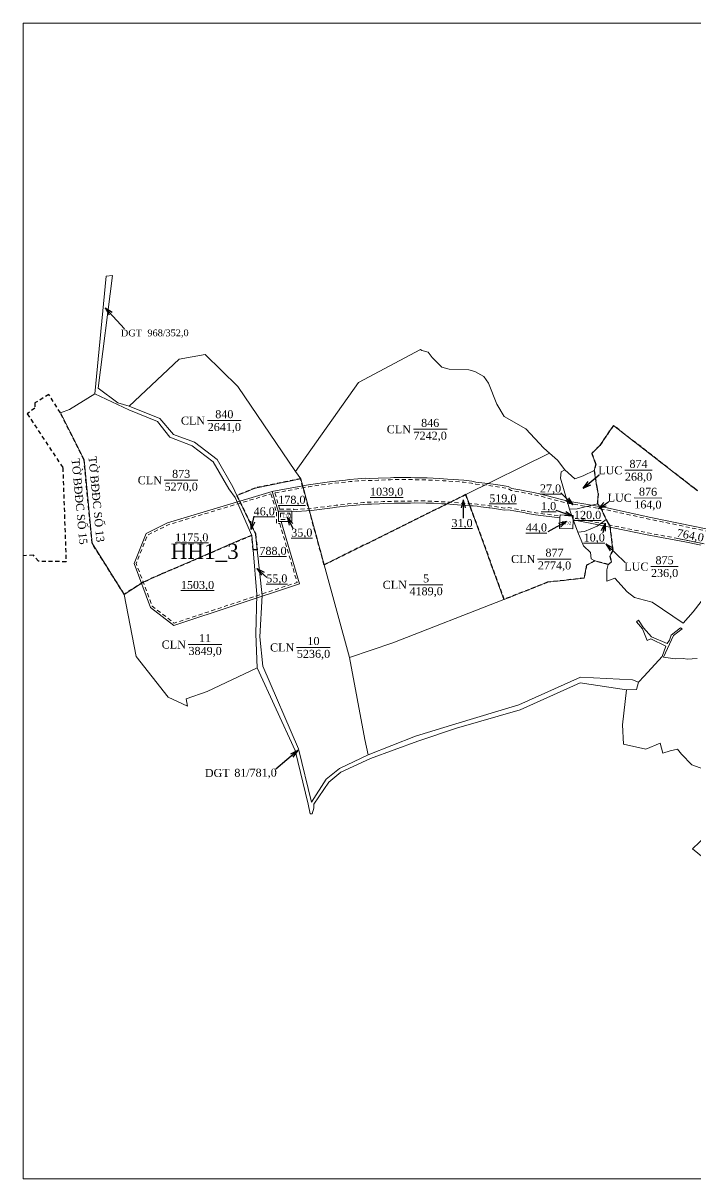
# Model space of a CAD drawing. Header units: metres. Extents: x 547556 to 548386, y 1840686 to 1841263.
# Drawn here: x 547556 to 547893, y 1840686 to 1841263 of the extents above; entities that cross this region are included whole.
import ezdxf
from ezdxf.enums import TextEntityAlignment as Align

# ---------------------------------------------------------------- set-up
doc = ezdxf.new("R2010")
doc.units = ezdxf.units.M
doc.header["$MEASUREMENT"] = 0
doc.linetypes.add('DGN Style 2', pattern=[3.355162, 2.013097, -1.342065])
for name, color, linetype, lineweight in [('Level 1', 7, 'Continuous', 0), ('Level 10', 7, 'Continuous', 0), ('Level 13', 7, 'Continuous', 0), ('Level 2', 7, 'Continuous', 0), ('Level 28', 7, 'Continuous', 0), ('Level 30', 7, 'Continuous', 0), ('Level 34', 7, 'Continuous', 0), ('Level 4', 7, 'Continuous', 0), ('Level 5', 7, 'Continuous', 0), ('Level 6', 7, 'Continuous', 0), ('Level 62', 7, 'Continuous', 0)]:
    doc.layers.add(name, color=color, linetype=linetype, lineweight=lineweight)
doc.styles.add('Style-Times New Roman', font='times.ttf')
doc.dimstyles.get("Standard").update_dxf_attribs({"dimtxt": 0.18, "dimasz": 0.18, "dimexe": 0.18, "dimexo": 0.0625, "dimgap": 0.09, "dimtad": 0, "dimtih": 1, "dimtoh": 1, "dimdec": 4, "dimzin": 0, "dimdsep": 46, "dimtxsty": 'Standard', "dimcen": 0.09, "dimadec": 0, "dimazin": 0, "dimtfac": 1, "dimtdec": 4, "dimtofl": 0, "dimtmove": 0, "dimatfit": 3, "dimfxl": 1, "dimtolj": 1, "dimtzin": 0, "dimarcsym": 0})

# ---------------------------------------------------------------- blocks, each defined once
blk = doc.blocks.new('N_THUA_20')
at = {"layer": 'Level 13', "color": 5, "linetype": 'Continuous', "lineweight": 0, "style": 'Style-Times New Roman'}
blk.add_text('81', height=2, rotation=356.756561, dxfattribs=at).set_placement((0.81619, -0.046253), align=Align.MIDDLE_RIGHT)
at = {"layer": 'Level 13', "color": 1, "linetype": 'Continuous', "lineweight": 0, "style": 'Style-Times New Roman'}
blk.add_text('/', height=2, rotation=356.756561, dxfattribs=at).set_placement((1.204567, -0.068262), align=Align.MIDDLE_CENTER)
at = {"layer": 'Level 2', "color": 3, "linetype": 'Continuous', "lineweight": 0, "style": 'Style-Times New Roman'}
blk.add_text('DGT ', height=2, rotation=356.756561, dxfattribs=at).set_placement((-2.60364, 0.147546), align=Align.MIDDLE_RIGHT)
at = {"layer": 'Level 4', "color": 1, "linetype": 'Continuous', "lineweight": 0, "style": 'Style-Times New Roman'}
blk.add_text('781,0', height=2, rotation=356.756561, dxfattribs=at).set_placement((1.592944, -0.090271), align=Align.MIDDLE_LEFT)
blk = doc.blocks.new('TerminatorOpen_0.5')
at = {"color": 0, "linetype": 'ByBlock', "lineweight": -2}
for q in [(-1, 0.25), (-1, 0), (-1, -0.25)]:
    blk.add_line((0, 0), q, dxfattribs=at)
blk = doc.blocks.new('N_THUA_21')
at = {"layer": 'Level 13', "color": 1, "linetype": 'Continuous', "lineweight": 0}
blk.add_line((-2.429253, 0), (5.980747, 0), dxfattribs=at)
at = {"layer": 'Level 13', "color": 5, "linetype": 'Continuous', "lineweight": 0, "style": 'Style-Times New Roman'}
blk.add_text('10', height=2, dxfattribs=at).set_placement((1.775747, 1.6), align=Align.MIDDLE_CENTER)
at = {"layer": 'Level 2', "color": 3, "linetype": 'Continuous', "lineweight": 0, "style": 'Style-Times New Roman'}
blk.add_text('CLN', height=2, dxfattribs=at).set_placement((-3.029253, 0), align=Align.MIDDLE_RIGHT)
at = {"layer": 'Level 4', "color": 1, "linetype": 'Continuous', "lineweight": 0, "style": 'Style-Times New Roman'}
blk.add_text('5236,0', height=2, dxfattribs=at).set_placement((1.775747, -1.6), align=Align.MIDDLE_CENTER)
blk = doc.blocks.new('N_THUA_22')
at = {"layer": 'Level 13', "color": 1, "linetype": 'Continuous', "lineweight": 0}
blk.add_line((-2.808082, 0), (5.601918, 0), dxfattribs=at)
at = {"layer": 'Level 13', "color": 5, "linetype": 'Continuous', "lineweight": 0, "style": 'Style-Times New Roman'}
blk.add_text('5', height=2, dxfattribs=at).set_placement((1.396918, 1.6), align=Align.MIDDLE_CENTER)
at = {"layer": 'Level 2', "color": 3, "linetype": 'Continuous', "lineweight": 0, "style": 'Style-Times New Roman'}
blk.add_text('CLN', height=2, dxfattribs=at).set_placement((-3.408082, 0), align=Align.MIDDLE_RIGHT)
at = {"layer": 'Level 4', "color": 1, "linetype": 'Continuous', "lineweight": 0, "style": 'Style-Times New Roman'}
blk.add_text('4189,0', height=2, dxfattribs=at).set_placement((1.396918, -1.6), align=Align.MIDDLE_CENTER)
blk = doc.blocks.new('N_THUA_23')
at = {"layer": 'Level 13', "color": 1, "linetype": 'Continuous', "lineweight": 0}
blk.add_line((-2.042545, 0), (6.367455, 0), dxfattribs=at)
at = {"layer": 'Level 13', "color": 5, "linetype": 'Continuous', "lineweight": 0, "style": 'Style-Times New Roman'}
blk.add_text('877', height=2, dxfattribs=at).set_placement((2.162455, 1.6), align=Align.MIDDLE_CENTER)
at = {"layer": 'Level 2', "color": 3, "linetype": 'Continuous', "lineweight": 0, "style": 'Style-Times New Roman'}
blk.add_text('CLN', height=2, dxfattribs=at).set_placement((-2.642545, 0), align=Align.MIDDLE_RIGHT)
at = {"layer": 'Level 4', "color": 1, "linetype": 'Continuous', "lineweight": 0, "style": 'Style-Times New Roman'}
blk.add_text('2774,0', height=2, dxfattribs=at).set_placement((2.162455, -1.6), align=Align.MIDDLE_CENTER)
blk = doc.blocks.new('N_THUA_24')
at = {"layer": 'Level 13', "color": 1, "linetype": 'Continuous', "lineweight": 0}
blk.add_line((-2.523386, 0), (5.886614, 0), dxfattribs=at)
at = {"layer": 'Level 13', "color": 5, "linetype": 'Continuous', "lineweight": 0, "style": 'Style-Times New Roman'}
blk.add_text('11', height=2, dxfattribs=at).set_placement((1.681614, 1.6), align=Align.MIDDLE_CENTER)
at = {"layer": 'Level 2', "color": 3, "linetype": 'Continuous', "lineweight": 0, "style": 'Style-Times New Roman'}
blk.add_text('CLN', height=2, dxfattribs=at).set_placement((-3.123386, 0), align=Align.MIDDLE_RIGHT)
at = {"layer": 'Level 4', "color": 1, "linetype": 'Continuous', "lineweight": 0, "style": 'Style-Times New Roman'}
blk.add_text('3849,0', height=2, dxfattribs=at).set_placement((1.681614, -1.6), align=Align.MIDDLE_CENTER)
blk = doc.blocks.new('N_THUA_25')
at = {"layer": 'Level 13', "color": 1, "linetype": 'Continuous', "lineweight": 0}
blk.add_line((-2.042545, 0), (6.367455, 0), dxfattribs=at)
at = {"layer": 'Level 13', "color": 5, "linetype": 'Continuous', "lineweight": 0, "style": 'Style-Times New Roman'}
blk.add_text('846', height=2, dxfattribs=at).set_placement((2.162455, 1.6), align=Align.MIDDLE_CENTER)
at = {"layer": 'Level 2', "color": 3, "linetype": 'Continuous', "lineweight": 0, "style": 'Style-Times New Roman'}
blk.add_text('CLN', height=2, dxfattribs=at).set_placement((-2.642545, 0), align=Align.MIDDLE_RIGHT)
at = {"layer": 'Level 4', "color": 1, "linetype": 'Continuous', "lineweight": 0, "style": 'Style-Times New Roman'}
blk.add_text('7242,0', height=2, dxfattribs=at).set_placement((2.162455, -1.6), align=Align.MIDDLE_CENTER)
blk = doc.blocks.new('N_THUA_26')
at = {"layer": 'Level 13', "color": 1, "linetype": 'Continuous', "lineweight": 0}
blk.add_line((-2.044529, 0), (6.365471, 0), dxfattribs=at)
at = {"layer": 'Level 13', "color": 5, "linetype": 'Continuous', "lineweight": 0, "style": 'Style-Times New Roman'}
blk.add_text('840', height=2, dxfattribs=at).set_placement((2.160471, 1.6), align=Align.MIDDLE_CENTER)
at = {"layer": 'Level 2', "color": 3, "linetype": 'Continuous', "lineweight": 0, "style": 'Style-Times New Roman'}
blk.add_text('CLN', height=2, dxfattribs=at).set_placement((-2.644529, 0), align=Align.MIDDLE_RIGHT)
at = {"layer": 'Level 4', "color": 1, "linetype": 'Continuous', "lineweight": 0, "style": 'Style-Times New Roman'}
blk.add_text('2641,0', height=2, dxfattribs=at).set_placement((2.160471, -1.6), align=Align.MIDDLE_CENTER)
blk = doc.blocks.new('N_THUA_27')
at = {"layer": 'Level 13', "color": 5, "linetype": 'Continuous', "lineweight": 0, "style": 'Style-Times New Roman'}
blk.add_text('968', height=1.7, rotation=300.417261, dxfattribs=at).set_placement((0.770326, -1.312083), align=Align.MIDDLE_RIGHT)
at = {"layer": 'Level 13', "color": 1, "linetype": 'Continuous', "lineweight": 0, "style": 'Style-Times New Roman'}
blk.add_text('/', height=1.7, rotation=300.417261, dxfattribs=at).set_placement((0.937909, -1.597524), align=Align.MIDDLE_CENTER)
at = {"layer": 'Level 2', "color": 3, "linetype": 'Continuous', "lineweight": 0, "style": 'Style-Times New Roman'}
blk.add_text('DGT ', height=1.7, rotation=300.417261, dxfattribs=at).set_placement((-1.540636, 2.624139), align=Align.MIDDLE_RIGHT)
at = {"layer": 'Level 4', "color": 1, "linetype": 'Continuous', "lineweight": 0, "style": 'Style-Times New Roman'}
blk.add_text('352,0', height=1.7, rotation=300.417261, dxfattribs=at).set_placement((1.105492, -1.882966), align=Align.MIDDLE_LEFT)
blk = doc.blocks.new('N_THUA_28')
at = {"layer": 'Level 13', "color": 1, "linetype": 'Continuous', "lineweight": 0}
blk.add_line((-2.042545, 0), (6.367455, 0), dxfattribs=at)
at = {"layer": 'Level 13', "color": 5, "linetype": 'Continuous', "lineweight": 0, "style": 'Style-Times New Roman'}
blk.add_text('873', height=2, dxfattribs=at).set_placement((2.162455, 1.6), align=Align.MIDDLE_CENTER)
at = {"layer": 'Level 2', "color": 3, "linetype": 'Continuous', "lineweight": 0, "style": 'Style-Times New Roman'}
blk.add_text('CLN', height=2, dxfattribs=at).set_placement((-2.642545, 0), align=Align.MIDDLE_RIGHT)
at = {"layer": 'Level 4', "color": 1, "linetype": 'Continuous', "lineweight": 0, "style": 'Style-Times New Roman'}
blk.add_text('5270,0', height=2, dxfattribs=at).set_placement((2.162455, -1.6), align=Align.MIDDLE_CENTER)
blk = doc.blocks.new('N_THUA_29')
at = {"layer": 'Level 13', "color": 1, "linetype": 'Continuous', "lineweight": 0}
blk.add_line((-0.811823, 0), (6.044177, 0), dxfattribs=at)
at = {"layer": 'Level 13', "color": 5, "linetype": 'Continuous', "lineweight": 0, "style": 'Style-Times New Roman'}
blk.add_text('875', height=2, dxfattribs=at).set_placement((2.616177, 1.6), align=Align.MIDDLE_CENTER)
at = {"layer": 'Level 2', "color": 3, "linetype": 'Continuous', "lineweight": 0, "style": 'Style-Times New Roman'}
blk.add_text('LUC', height=2, dxfattribs=at).set_placement((-1.411823, 0), align=Align.MIDDLE_RIGHT)
at = {"layer": 'Level 4', "color": 1, "linetype": 'Continuous', "lineweight": 0, "style": 'Style-Times New Roman'}
blk.add_text('236,0', height=2, dxfattribs=at).set_placement((2.616177, -1.6), align=Align.MIDDLE_CENTER)
blk = doc.blocks.new('N_THUA_30')
at = {"layer": 'Level 13', "color": 1, "linetype": 'Continuous', "lineweight": 0}
blk.add_line((-0.792938, -0.191725), (5.871031, 1.419563), dxfattribs=at)
at = {"layer": 'Level 13', "color": 5, "linetype": 'Continuous', "lineweight": 0, "style": 'Style-Times New Roman'}
blk.add_text('876', height=2, rotation=13.592724, dxfattribs=at).set_placement((2.163017, 2.169104), align=Align.MIDDLE_CENTER)
at = {"layer": 'Level 2', "color": 3, "linetype": 'Continuous', "lineweight": 0, "style": 'Style-Times New Roman'}
blk.add_text('LUC', height=2, rotation=13.592724, dxfattribs=at).set_placement((-1.376132, -0.332736), align=Align.MIDDLE_RIGHT)
at = {"layer": 'Level 4', "color": 1, "linetype": 'Continuous', "lineweight": 0, "style": 'Style-Times New Roman'}
blk.add_text('164,0', height=2, rotation=13.592724, dxfattribs=at).set_placement((2.915077, -0.941267), align=Align.MIDDLE_CENTER)
blk = doc.blocks.new('N_THUA_31')
at = {"layer": 'Level 13', "color": 1, "linetype": 'Continuous', "lineweight": 0}
blk.add_line((-0.81777, 0), (6.03823, 0), dxfattribs=at)
at = {"layer": 'Level 13', "color": 5, "linetype": 'Continuous', "lineweight": 0, "style": 'Style-Times New Roman'}
blk.add_text('874', height=2, dxfattribs=at).set_placement((2.61023, 1.6), align=Align.MIDDLE_CENTER)
at = {"layer": 'Level 2', "color": 3, "linetype": 'Continuous', "lineweight": 0, "style": 'Style-Times New Roman'}
blk.add_text('LUC', height=2, dxfattribs=at).set_placement((-1.41777, 0), align=Align.MIDDLE_RIGHT)
at = {"layer": 'Level 4', "color": 1, "linetype": 'Continuous', "lineweight": 0, "style": 'Style-Times New Roman'}
blk.add_text('268,0', height=2, dxfattribs=at).set_placement((2.61023, -1.6), align=Align.MIDDLE_CENTER)

msp = doc.modelspace()

# ---------------------------------------------------------------- linework, layer by layer
at = {"layer": 'Level 10', "color": 7, "lineweight": 0}
for p, q in [((547692.59, 1841039.15), (547723.95, 1841083.55)), ((547663.68, 1841081.54), (547692.59, 1841039.15)), ((547777.69, 1841027.52), (547819.47, 1841048.25)), ((547819.47, 1841048.25), (547823.36, 1841044.8)), ((547823.36, 1841044.8), (547827.06, 1841039.89)), ((547692.59, 1841039.15), (547695.15, 1841035.39)), ((547695.15, 1841035.39), (547706.88, 1840992.4)), ((547706.88, 1840992.4), (547777.69, 1841027.52)), ((547777.69, 1841027.52), (547796.63, 1840975.13)), ((547670.69, 1841007.16), (547671.31, 1841000)), ((547706.88, 1840992.4), (547719.52, 1840946.07)), ((547842.06, 1840994.38), (547848.79, 1840992.6)), ((547628.89, 1840926.25), (547638.52, 1840921.78))]:
    msp.add_line(p, q, dxfattribs=at)
at = {"layer": 'Level 10', "color": 30, "lineweight": 0, "flags": 128}
for points in [[(547592.31, 1841077.93), (547598, 1841136.72), (547601.19, 1841137.06), (547593.88, 1841080.69), (547603.7, 1841073.3), (547609.48, 1841071.75)], [(547592.31, 1841077.93), (547609.26, 1841069.96), (547623.59, 1841064.03), (547629.84, 1841056.2), (547640.93, 1841051.96), (547651.36, 1841043.97), (547659.28, 1841030.48), (547662.39, 1841026.02), (547670.69, 1841007.16)], [(547609.48, 1841071.75), (547624.76, 1841065.49), (547631.61, 1841057.56), (547642.12, 1841053.69), (547653.48, 1841045.06), (547661.23, 1841031.38), (547663.24, 1841027.13)], [(547671.31, 1841000), (547673.27, 1840977.6), (547672.64, 1840957.93), (547673.38, 1840941.03)], [(547673.42, 1841000), (547675.84, 1840977.17), (547674.78, 1840956.49), (547676.3, 1840941.88), (547694.12, 1840900.47), (547700.49, 1840873.85), (547707.91, 1840885.28), (547714.59, 1840890.7), (547728.82, 1840897.5)], [(547673.38, 1840941.03), (547692.35, 1840899.65), (547698.92, 1840872.91)], [(547701.64, 1840870.89), (547701.72, 1840872.82), (547709.25, 1840883.92), (547715.23, 1840888.81), (547730.07, 1840895.73), (547753.64, 1840904.3), (547772.94, 1840910.78), (547804.73, 1840919.96), (547834.72, 1840933.52), (547857.87, 1840930)], [(547728.82, 1840897.5), (547752.55, 1840906.86), (547772.68, 1840912.96), (547804.06, 1840922.56), (547834.95, 1840936.36), (547860.89, 1840934.89), (547863.85, 1840933.81)], [(547698.92, 1840872.91), (547699.89, 1840868.01), (547700.91, 1840867.97), (547701.64, 1840870.89)]]:
    msp.add_lwpolyline(points, dxfattribs=at)
at = {"layer": 'Level 10', "color": 7, "lineweight": 0, "flags": 128}
for points in [[(547723.95, 1841083.55), (547754.92, 1841100.07), (547755.65, 1841099.56), (547758.82, 1841098.76), (547760.75, 1841096.01), (547763.07, 1841093.65), (547765.59, 1841091.22), (547769.27, 1841090.24), (547779.12, 1841089.89), (547782.18, 1841089.04), (547786.57, 1841086.56), (547789.04, 1841083.21), (547793.14, 1841072.63), (547796.75, 1841066.6), (547807.58, 1841060.47), (547816.63, 1841050.76), (547819.47, 1841048.25)], [(547609.48, 1841071.75), (547634.43, 1841095.2), (547647.49, 1841097.45), (547663.68, 1841081.54)], [(547592.31, 1841077.93), (547579.58, 1841070.11), (547575.13, 1841068.39), (547586.91, 1841044.95), (547590.94, 1841003.24), (547606.94, 1840977.68)], [(547840.51, 1841048.08), (547844.53, 1841052.12), (547851.38, 1841062.07), (547856.91, 1841057.78), (547891.67, 1841030.7), (547893.45, 1841029.41)], [(547841.72, 1841039.5), (547842.58, 1841042.79), (547840.51, 1841048.08)], [(547663.24, 1841027.13), (547672.47, 1841030.8), (547695.15, 1841035.39)], [(547827.06, 1841039.89), (547825.21, 1841038.93), (547824.88, 1841035.68), (547829.5, 1841020.24)], [(547827.06, 1841039.89), (547832.06, 1841035.47), (547836.22, 1841036.87), (547841.72, 1841039.5)], [(547843.33, 1841022.83), (547843.78, 1841027.94), (547843.06, 1841031.29), (547841.72, 1841039.5)], [(547663.24, 1841027.13), (547672.59, 1841007.84), (547673.42, 1841000)], [(547829.5, 1841020.24), (547833.28, 1841020.4), (547843.33, 1841022.83)], [(547829.5, 1841020.24), (547830.91, 1841015.98), (547833.62, 1841008.82)], [(547843.33, 1841022.83), (547844.85, 1841021.25), (547847.66, 1841015.01)], [(547833.62, 1841008.82), (547836.96, 1841009.11), (547843.19, 1841011.82), (547847.66, 1841015.01)], [(547847.66, 1841015.01), (547849.5, 1841012.13), (547850.36, 1841005.06), (547851.12, 1840999.62), (547849.49, 1840996.78), (547850.34, 1840993.99), (547848.79, 1840992.6)], [(547606.94, 1840977.68), (547616.5, 1840983.7), (547625.05, 1840987.6), (547666.4, 1841005.55), (547670.69, 1841007.16)], [(547833.62, 1841008.82), (547836.47, 1841001.92), (547839.99, 1840998.58), (547840.28, 1840995.5), (547842.06, 1840994.38)], [(547671.31, 1841000), (547671.32, 1841000), (547673.42, 1841000)], [(547796.63, 1840975.13), (547796.78, 1840975.19), (547818.47, 1840983.69), (547836.68, 1840985.8), (547837.97, 1840992.22), (547842.06, 1840994.38)], [(547906.55, 1840988.8), (547891.28, 1840969), (547886.21, 1840963.28), (547870.78, 1840973.85), (547866.89, 1840974.78), (547861.9, 1840976.05), (547858.18, 1840978.93), (547852.05, 1840985.69), (547848.11, 1840984.35), (547848.15, 1840989.94), (547848.79, 1840992.6)], [(547606.94, 1840977.68), (547613.01, 1840946.67), (547628.89, 1840926.25)], [(547719.52, 1840946.07), (547741.13, 1840953.39), (547796.63, 1840975.13)], [(547863.85, 1840933.81), (547866.73, 1840936.87), (547875.7, 1840946.55), (547877.61, 1840951.76), (547870.03, 1840955.46), (547868.24, 1840954.59), (547865.96, 1840960.49), (547862.87, 1840963.92), (547863.95, 1840964.82), (547866.34, 1840960.98), (547870.37, 1840956.41), (547878.27, 1840953.19), (547879.41, 1840954.79), (547880.24, 1840957.26), (547884.82, 1840960.89), (547885.72, 1840960.43), (547881.39, 1840957.14), (547876.36, 1840946.33), (547882.18, 1840945.39), (547886.45, 1840945.56), (547888.17, 1840945.26), (547893.21, 1840945.6)], [(547719.52, 1840946.07), (547727.19, 1840905.15), (547728.82, 1840897.5)], [(547638.52, 1840921.78), (547637.96, 1840925.42), (547648.35, 1840929.14), (547673.38, 1840941.03)], [(547857.87, 1840930), (547862.88, 1840930.22), (547863.85, 1840933.81)], [(547901.15, 1840888.6), (547890.6, 1840892.56), (547885.31, 1840897.79), (547883.32, 1840900.31), (547879.76, 1840899.52), (547876.05, 1840898.36), (547874.72, 1840903.32), (547867.56, 1840900.29), (547856.38, 1840902.88), (547855.86, 1840912.45), (547857.87, 1840930)], [(547898.84, 1840843.98), (547890.8, 1840850.51), (547901.39, 1840860.57)]]:
    msp.add_lwpolyline(points, dxfattribs=at)
at = {"layer": 'Level 30', "color": 5, "linetype": 'Continuous', "lineweight": 0}
msp.add_line((547680.9581, 1841029.1309), (547684.0003, 1841018.8277), dxfattribs=at)
at = {"layer": 'Level 30', "color": 5, "linetype": 'Continuous', "lineweight": 0, "flags": 128}
for points in [[(547680.9581, 1841029.1309), (547681.6149, 1841029.2516), (547699.037, 1841032.4523), (547709.4906, 1841033.9108), (547717.515, 1841034.8083), (547719.5462, 1841035.0096), (547723.6125, 1841035.3714), (547727.6833, 1841035.679), (547729.7384, 1841035.5178), (547733.8106, 1841035.7437), (547739.9236, 1841035.9808), (547741.5808, 1841036.024), (547741.9622, 1841036.0326), (547748.0793, 1841036.1066), (547750.1185, 1841036.104), (547752.1564, 1841035.9751), (547758.2704, 1841035.8452), (547764.3805, 1841035.593), (547766.4159, 1841035.4819), (547768.4471, 1841035.3024), (547771.2346, 1841035.1093), (547776.5746, 1841034.6679), (547780.6312, 1841034.2694), (547782.6298, 1841033.8016), (547788.6942, 1841033.0627), (547791.3608, 1841032.6988), (547794.7426, 1841032.2027), (547796.7547, 1841031.8892), (547798.7647, 1841031.5622), (547800.6621, 1841030.583), (547804.6622, 1841029.8637), (547808.6523, 1841029.0912), (547810.628, 1841028.6898), (547814.5473, 1841027.8903), (547828.5442, 1841024.236), (547847.4792, 1841021.0323), (547870.0523, 1841016.0985), (547911.5927, 1841007.5756)], [(547685.4027, 1841014.0784), (547694.5762, 1840983.0101), (547631.7723, 1840962.1979), (547620.1516, 1840971.0984), (547611.87, 1840993.1156), (547617.853, 1841008.0449), (547628.6007, 1841013.3857), (547680.8201, 1841029.0894), (547680.9581, 1841029.1309)], [(547684.0003, 1841018.8277), (547683.9987, 1841019.2734), (547690.6986, 1841019.2974), (547690.7002, 1841018.8546)], [(547684.0003, 1841018.8277), (547684.0173, 1841014.0734), (547685.4027, 1841014.0784)], [(547685.4027, 1841014.0784), (547690.7172, 1841014.0974), (547690.7002, 1841018.8546)], [(547690.7002, 1841018.8546), (547700.5056, 1841019.6414), (547710.9749, 1841020.9624), (547712.962, 1841021.1902), (547718.8432, 1841021.843), (547720.788, 1841022.0357), (547726.6294, 1841022.5359), (547728.5786, 1841022.6767), (547730.5358, 1841022.6915), (547734.4369, 1841022.9079), (547736.3884, 1841022.9966), (547741.8807, 1841023.1764), (547742.246, 1841023.1847), (547746.1526, 1841023.2449), (547748.1061, 1841023.2555), (547750.0597, 1841023.2531), (547752.0155, 1841023.442), (547757.8788, 1841023.3174), (547761.4852, 1841023.1825), (547765.6905, 1841022.9689), (547767.6434, 1841022.8749), (547771.5437, 1841022.5965), (547777.3862, 1841022.0816), (547779.3312, 1841021.884), (547781.306, 1841021.951), (547783.2501, 1841021.7273), (547785.1927, 1841021.4906), (547789.0729, 1841020.9784), (547789.6961, 1841020.8913), (547791.0104, 1841020.7029), (547792.9459, 1841020.4146), (547794.8796, 1841020.1132), (547796.8111, 1841019.7991), (547798.8306, 1841019.9923), (547802.6896, 1841019.2984), (547806.539, 1841018.5531), (547808.4796, 1841018.1589), (547812.3989, 1841017.3594), (547824.6705, 1841015.9618)], [(547824.6705, 1841015.9618), (547824.4469, 1841010.6437), (547831.041, 1841010.3665), (547831.2304, 1841014.8714)], [(547824.6705, 1841015.9618), (547824.7325, 1841017.4377), (547831.3266, 1841017.1605), (547831.2304, 1841014.8714)], [(547831.2304, 1841014.8714), (547845.6587, 1841012.1085), (547868.2913, 1841007.4664), (547887.002, 1841003.9023), (547909.893, 1840999.2439)]]:
    msp.add_lwpolyline(points, dxfattribs=at)
at = {"layer": 'Level 34', "color": 2, "linetype": 'DGN Style 2', "lineweight": 30}
for p, q in [((547569.39, 1841077.47), (547562.26, 1841073.37)), ((547575.13, 1841068.39), (547569.39, 1841077.47)), ((547562.29, 1841070.76), (547558.49, 1841067.94)), ((547562.26, 1841073.37), (547562.29, 1841070.76)), ((547558.49, 1841067.94), (547576.28, 1841040.98)), ((547586.91, 1841044.95), (547575.13, 1841068.39)), ((547851.38, 1841062.07), (547844.53, 1841052.12)), ((547856.91, 1841057.78), (547851.38, 1841062.07)), ((547891.67, 1841030.7), (547856.91, 1841057.78)), ((547844.53, 1841052.12), (547840.51, 1841048.08)), ((547840.51, 1841048.08), (547842.58, 1841042.79)), ((547590.94, 1841003.24), (547586.91, 1841044.95)), ((547842.58, 1841042.79), (547841.72, 1841039.5)), ((547576.28, 1841040.98), (547577.92, 1840993.98)), ((547695.15, 1841035.39), (547672.47, 1841030.8)), ((547706.88, 1840992.4), (547695.15, 1841035.39)), ((547841.72, 1841039.5), (547843.06, 1841031.29)), ((547672.47, 1841030.8), (547663.24, 1841027.13)), ((547843.06, 1841031.29), (547843.78, 1841027.94)), ((547893.45, 1841029.41), (547891.67, 1841030.7)), ((547663.24, 1841027.13), (547672.59, 1841007.84)), ((547777.69, 1841027.52), (547706.88, 1840992.4)), ((547796.78, 1840975.19), (547777.69, 1841027.52)), ((547843.78, 1841027.94), (547843.33, 1841022.83)), ((547843.33, 1841022.83), (547844.85, 1841021.25)), ((547844.85, 1841021.25), (547847.66, 1841015.01)), ((547847.66, 1841015.01), (547849.5, 1841012.13)), ((547670.69, 1841007.16), (547625.05, 1840987.6)), ((547671.32, 1841000), (547670.69, 1841007.16)), ((547672.59, 1841007.84), (547673.42, 1841000)), ((547849.5, 1841012.13), (547851.12, 1840999.62)), ((547606.94, 1840977.68), (547590.94, 1841003.24)), ((547561.58, 1840997.28), (547556.62, 1840996.99)), ((547564.18, 1840994.19), (547561.58, 1840997.28)), ((547673.42, 1841000), (547671.32, 1841000)), ((547851.12, 1840999.62), (547849.49, 1840996.78)), ((547849.49, 1840996.78), (547850.34, 1840993.99)), ((547577.92, 1840993.98), (547564.18, 1840994.19)), ((547837.97, 1840992.22), (547836.68, 1840985.8)), ((547842.06, 1840994.38), (547837.97, 1840992.22)), ((547848.79, 1840992.6), (547842.06, 1840994.38)), ((547850.34, 1840993.99), (547848.79, 1840992.6)), ((547616.5, 1840983.7), (547606.94, 1840977.68)), ((547625.05, 1840987.6), (547616.5, 1840983.7)), ((547818.47, 1840983.69), (547796.78, 1840975.19)), ((547836.68, 1840985.8), (547818.47, 1840983.69))]:
    msp.add_line(p, q, dxfattribs=at)
at = {"layer": 'Level 6', "color": 2, "linetype": 'DGN Style 2', "lineweight": 0}
for p, q in [((547680.283638, 1841027.883833), (547683.000817, 1841018.681401)), ((547682.231883, 1841028.348213), (547684.615458, 1841020.275616))]:
    msp.add_line(p, q, dxfattribs=at)
at = {"layer": 'Level 6', "color": 2, "linetype": 'DGN Style 2', "lineweight": 0, "flags": 128}
for points in [[(548136.430672, 1841127.043714), (548135.044509, 1841126.020276), (548129.758196, 1841123.373342), (548128.0869, 1841122.349705), (548126.363238, 1841121.29066), (548124.602678, 1841120.167877), (548122.963195, 1841119.010723), (548121.489098, 1841117.515577), (548119.454002, 1841115.855244), (548118.51612, 1841114.61756), (548117.412801, 1841113.653616), (548116.869786, 1841113.169547), (548115.448985, 1841111.868007), (548114.436391, 1841109.952133), (548113.233354, 1841108.625682), (548111.597282, 1841106.783248), (548104.513139, 1841100.502749), (548089.632314, 1841086.322827), (548077.984833, 1841073.56735), (548065.708936, 1841060.557819), (548047.118313, 1841042.153353), (548034.358259, 1841029.052274), (548020.372169, 1841015.570828), (548019.766488, 1841014.962593), (548018.118361, 1841013.674951), (548016.490457, 1841012.473448), (548015.699041, 1841011.855145), (548014.9458, 1841011.29124), (548013.429461, 1841010.21524), (548011.93858, 1841009.231648), (548010.518904, 1841008.065799), (548008.905444, 1841007.164657), (548007.480391, 1841006.145435), (548005.961856, 1841005.134063), (548004.410397, 1841004.17381), (548002.827874, 1841003.265917), (548001.215931, 1841002.411205), (547999.44544, 1841001.546749), (547997.568712, 1841001.297062), (547996.030079, 1841000.668959), (547994.335306, 1841000.042295), (547992.620699, 1840999.472389), (547990.888016, 1840998.95993), (547989.139124, 1840998.50554), (547987.263235, 1840998.0844), (547985.416803, 1840998.162527), (547983.75883, 1840997.904807), (547981.97885, 1840997.688588), (547980.192625, 1840997.531772), (547978.402115, 1840997.434665), (547976.609406, 1840997.39727), (547974.773049, 1840997.420124), (547972.995241, 1840997.656752), (547969.555115, 1840997.904376), (547967.798185, 1840997.912966), (547965.972564, 1840997.962525), (547961.911872, 1840998.269883), (547946.28157, 1841001.150561), (547927.658019, 1841004.180328), (547920.343102, 1841005.050001), (547911.407093, 1841006.592851), (547869.845035, 1841015.120194), (547847.288916, 1841020.050283), (547828.334078, 1841023.257339), (547814.320891, 1841026.915891), (547810.428512, 1841027.7099), (547808.457708, 1841028.110305), (547804.478664, 1841028.880665), (547800.337121, 1841029.625399), (547798.447294, 1841030.600691), (547796.597436, 1841030.901638), (547794.59305, 1841031.213936), (547791.220618, 1841031.708661), (547788.566113, 1841032.070911), (547782.454858, 1841032.81552), (547780.467654, 1841033.280652), (547776.484523, 1841033.671935), (547771.158854, 1841034.112151), (547768.368525, 1841034.305447), (547766.344614, 1841034.484302), (547764.332626, 1841034.594125), (547758.239156, 1841034.845638), (547752.114198, 1841034.975771), (547750.086269, 1841035.10404), (547748.084711, 1841035.106592), (547741.97952, 1841035.032736), (547741.605101, 1841035.024294), (547739.956009, 1841034.981305), (547733.857676, 1841034.744774), (547729.726944, 1841034.515627), (547727.681866, 1841034.676041), (547723.69449, 1841034.374745), (547719.639825, 1841034.01398), (547717.619891, 1841033.813796), (547709.615291, 1841032.918511), (547699.196511, 1841031.464869), (547682.231883, 1841028.348213)], [(547684.656085, 1841013.075699), (547693.343114, 1840983.654953), (547631.960158, 1840963.313631), (547620.986833, 1840971.718295), (547612.942717, 1840993.104129), (547618.639416, 1841007.319028), (547628.969828, 1841012.452467), (547680.283638, 1841027.883833)], [(547691.696293, 1841019.937742), (547700.402962, 1841020.636378), (547710.855356, 1841021.955245), (547712.849893, 1841022.183898), (547718.738735, 1841022.837546), (547720.696036, 1841023.031485), (547726.550714, 1841023.532822), (547728.538754, 1841023.676427), (547730.504308, 1841023.69129), (547734.386503, 1841023.906642), (547736.349336, 1841023.995857), (547741.852982, 1841024.176028), (547742.226938, 1841024.184525), (547746.142183, 1841024.244858), (547748.104001, 1841024.255503), (547750.012133, 1841024.253159), (547751.977925, 1841024.443024), (547757.908115, 1841024.317003), (547761.529256, 1841024.181551), (547765.739903, 1841023.96768), (547767.703046, 1841023.873187), (547771.623199, 1841023.59337), (547777.480636, 1841023.077153), (547779.364937, 1841022.88572), (547781.346424, 1841022.952947), (547783.367733, 1841022.720363), (547785.318613, 1841022.482654), (547789.207545, 1841021.969301), (547789.836257, 1841021.881431), (547791.155013, 1841021.692392), (547793.09657, 1841021.40319), (547795.036861, 1841021.100763), (547796.844283, 1841020.80684), (547798.872244, 1841021.00085), (547802.873138, 1841020.281435), (547806.73358, 1841019.533997), (547808.679071, 1841019.138804), (547812.555718, 1841018.348005), (547823.716462, 1841017.076919)], [(547683.000817, 1841018.681401), (547683.020882, 1841013.069797), (547684.656085, 1841013.075699)], [(547684.615458, 1841020.275616), (547691.69498, 1841020.300976), (547691.696293, 1841019.937742)], [(547685.002276, 1841018.276989), (547685.013718, 1841015.077003), (547685.399091, 1841015.078393)], [(547685.002283, 1841018.276989), (547689.702198, 1841018.293824)], [(547685.399125, 1841015.078394), (547689.713633, 1841015.093819), (547689.702198, 1841018.293824)], [(547832.26574, 1841015.691311), (547845.853208, 1841013.089423), (547868.485332, 1841008.447421), (547887.195276, 1841004.883464), (547910.095335, 1841000.223221), (547918.942965, 1840998.367745), (547926.103483, 1840996.641354), (547944.392724, 1840991.851781), (547959.890855, 1840988.363745), (547963.440389, 1840987.165385), (547963.744406, 1840987.067643), (547965.880528, 1840986.553083), (547966.429562, 1840986.400771), (547967.990838, 1840985.995992), (547970.106777, 1840985.675762), (547972.194902, 1840985.510225), (547974.396777, 1840985.762211), (547976.658478, 1840985.73403), (547978.839854, 1840985.779634), (547981.018574, 1840985.897828), (547983.192061, 1840986.088613), (547985.357985, 1840986.351695), (547987.470126, 1840986.679965), (547989.574474, 1840987.276156), (547991.740157, 1840987.762455), (547993.848281, 1840988.310171), (547995.244544, 1840988.714689), (547995.926342, 1840988.924563), (547997.995882, 1840989.612501), (548000.036235, 1840990.366947), (548002.037615, 1840991.183883), (548005.971844, 1840993.075413), (548007.890691, 1840994.092848), (548009.501684, 1840995.011927), (548011.624559, 1840996.318713), (548013.432704, 1840997.522962), (548015.419757, 1840998.944183), (548017.757088, 1840999.240592), (548025.525428, 1840995.688441), (548029.627522, 1840983.815261), (548037.104598, 1840962.025448), (548041.811208, 1840948.958976), (548045.077428, 1840938.098916), (548049.38031, 1840925.909681), (548052.343821, 1840917.192349), (548058.0923, 1840900.904442), (548062.743968, 1840887.172854), (548069.844871, 1840868.487346), (548074.183105, 1840856.117273), (548080.194289, 1840839.738974)]]:
    msp.add_lwpolyline(points, dxfattribs=at)
at = {"layer": 'Level 62', "color": 7, "linetype": 'Continuous', "lineweight": 0, "flags": 128}
msp.add_lwpolyline([(548386.462452, 1841263.111315), (548386.462452, 1840685.611315), (547556.462452, 1840685.611315), (547556.462452, 1841263.111315), (548386.462452, 1841263.111315)], dxfattribs=at)

# ---------------------------------------------------------------- block references
at = {"layer": 'Level 2', "color": 3, "linetype": 'Continuous', "lineweight": 0, "xscale": 2, "yscale": 2, "zscale": 2}
for name, p, rotation in [('N_THUA_27', (547623.224549, 1841108.319269), 59.843189), ('N_THUA_30', (547863.39146, 1841025.844416), 345.599779), ('N_THUA_20', (547666.387406, 1840888.515817), 3.565223)]:
    msp.add_blockref(name, p, dxfattribs=dict(at, rotation=rotation))
for name, p in [('N_THUA_26', (547652.670013, 1841064.496054)), ('N_THUA_25', (547755.496875, 1841060.161068)), ('N_THUA_31', (547858.670462, 1841039.662511)), ('N_THUA_28', (547631.093156, 1841034.685873)), ('N_THUA_23', (547817.600891, 1840995.332238)), ('N_THUA_29', (547871.702913, 1840991.543585)), ('N_THUA_22', (547754.994006, 1840982.445693)), ('N_THUA_24', (547644.015972, 1840952.618035)), ('N_THUA_21', (547697.973716, 1840951.158527))]:
    msp.add_blockref(name, p, dxfattribs=at)
at = {"layer": 'Level 5', "color": 3, "linetype": 'Continuous', "lineweight": 0, "xscale": 4, "yscale": 4, "zscale": 4}
for p, rotation in [((547843.846614, 1841020.571051), 213.884337), ((547670.322413, 1841010.137411), 257.098537), ((547688.435496, 1841016.240423), 116.639133), ((547847.210167, 1841013.307582), 76.811794), ((547673.282793, 1840990.65059), 137.628476)]:
    msp.add_blockref('TerminatorOpen_0.5', p, dxfattribs=dict(at, rotation=rotation))

# ---------------------------------------------------------------- texts
at = {"layer": 'Level 1', "color": 7, "linetype": 'Continuous', "lineweight": 0, "style": 'Style-Times New Roman'}
for s, p in [('TỜ BĐĐC SỐ 15', (547580.633106, 1841045.334201)), ('TỜ BĐĐC SỐ 13', (547589.099757, 1841046.511041))]:
    msp.add_text(s, height=4, rotation=275.400231, dxfattribs=at).set_placement(p)
at = {"layer": 'Level 28', "color": 1, "lineweight": 0, "style": 'Style-Times New Roman'}
for s, height, p in [('TD1', 1.66688, (547685.893798, 1841016.200966)), ('TD2', 1.66688, (547825.609538, 1841012.429039)), ('HH1_3', 7.634073, (547630.188714, 1840995.391534))]:
    msp.add_text(s, height=height, dxfattribs=at).set_placement(p)
at = {"layer": 'Level 5', "color": 5, "linetype": 'Continuous', "lineweight": 0, "style": 'Style-Times New Roman'}
for s, p in [('%%u1039,0%%U', (547738.076143, 1841028.953084)), ('%%u27,0%%U', (547819.951657, 1841030.612372)), ('%%u178,0%%U', (547690.728033, 1841024.932225)), ('%%u519,0%%U', (547796.110076, 1841025.651571)), ('%%u1,0%%U', (547819.003261, 1841021.762656)), ('%%u46,0%%U', (547676.898296, 1841019.175009)), ('%%u120,0%%U', (547838.453834, 1841017.393494)), ('%%u31,0%%U', (547775.726831, 1841013.304616)), ('%%u44,0%%U', (547812.890784, 1841011.106223)), ('%%u1175,0%%U', (547640.714094, 1841006.159165)), ('%%u35,0%%U', (547695.690218, 1841008.548403)), ('%%u10,0%%U', (547841.772229, 1841006.048951)), ('%%u788,0%%U', (547681.292445, 1840999.407239)), ('%%u1503,0%%U', (547643.578423, 1840982.374532)), ('%%u55,0%%U', (547683.189986, 1840985.640495))]:
    msp.add_text(s, height=4, dxfattribs=at).set_placement(p, align=Align.MIDDLE_CENTER)
msp.add_text('%%u764,0%%U', height=4, rotation=348.926723, dxfattribs=at).set_placement((547889.847781, 1841007.182523), align=Align.MIDDLE_CENTER)

# ---------------------------------------------------------------- leaders
at = {"layer": 'Level 5', "color": 3, "linetype": 'Continuous', "lineweight": 0}
for points in [[(547597.441903, 1841120.919959), (547607.05088, 1841110.294777)], [(547836.296147, 1841030.681241), (547844.292429, 1841037.338792)], [(547776.24546, 1841024.899138), (547776.24546, 1841015.830266)], [(547831.176464, 1841022.381257), (547825.109657, 1841028.375935)], [(547843.846614, 1841020.571051), (547848.849261, 1841023.930706)], [(547831.001585, 1841016.741333), (547822.792338, 1841019.574879)], [(547670.322413, 1841010.137411), (547671.836372, 1841016.746927)], [(547688.435496, 1841016.240423), (547691.178176, 1841010.77275)], [(547827.956365, 1841014.046393), (547818.548975, 1841008.935546)], [(547847.210167, 1841013.307582), (547846.047271, 1841008.344955)], [(547847.55026, 1841002.895809), (547857.26483, 1840993.596373)], [(547673.282793, 1840990.65059), (547678.241557, 1840986.127134)], [(547693.676205, 1840899.632914), (547682.694517, 1840890.256622)]]:
    msp.add_leader(points, dimstyle='Standard', override={"dimtxt": 4, "dimasz": 4, "dimgap": 2, "dimtad": 1, "dimtxsty": 'Style-Times New Roman', "dimldrblk": 'TerminatorOpen_0.5'}, dxfattribs=at)

doc.saveas('drawing.dxf')
